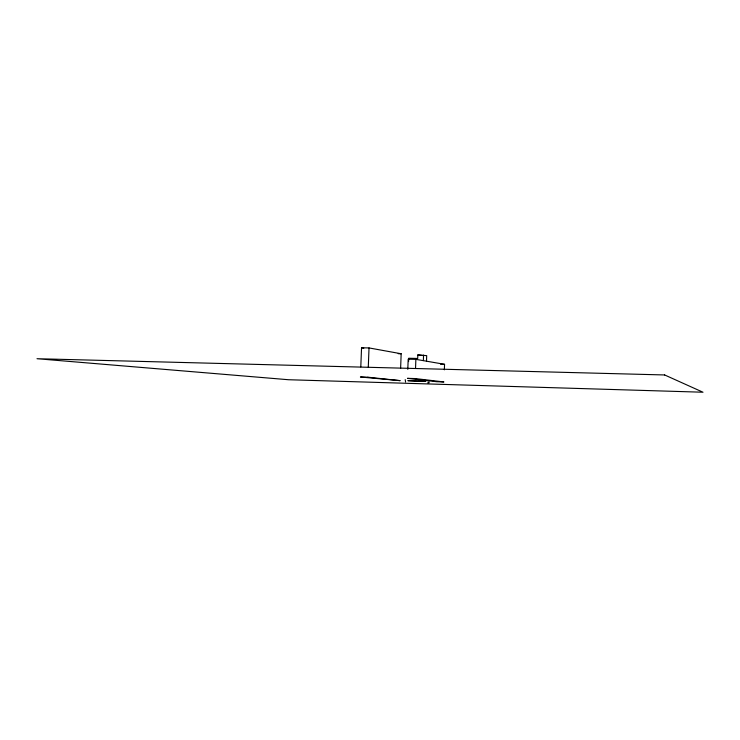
<?xml version="1.0" encoding="UTF-8"?>
<svg xmlns="http://www.w3.org/2000/svg" width="740" height="740" viewBox="0 0 740 740"><rect width="100%" height="100%" fill="white"/><g stroke="black" fill="none" stroke-linecap="round" stroke-linejoin="round"><path stroke-width="1.11" d="M444.361 369.815L444.555 364.311L415.871 359.353L408.184 359.178L407.805 369.325M400.618 368.326L401.163 353.757L369.029 347.93L361.546 347.772L360.796 366.883M408.591 361.564L408.711 358.253L417.702 358.456L417.832 354.923L426.693 355.644L426.499 361.129M415.538 368.391L415.871 359.353M423.363 360.593L423.567 355.052M368.289 367.068L369.029 347.93M429.144 382.016L428.941 382.922M428.155 382.016L427.905 382.987M398.194 353.692L401.163 353.757M423.28 355.57L417.832 354.923M440.485 364.21L444.555 364.311M361.546 347.772L363.793 348.179M405.585 382.043L405.215 379.648M664.64 374.958L37 358.715L288.526 379.731L703 392.228L664.64 374.958M367.9 377.206L360.408 376.993L400.155 380.647L367.9 377.206M415.168 378.565L407.472 378.344L436.804 381.729L443.926 381.942L415.168 378.565M414.937 380.869L407.879 380.656L418.137 381.22L414.937 380.869M422.614 381.091L418.276 380.961L425.759 381.442L422.614 381.091"/></g></svg>
